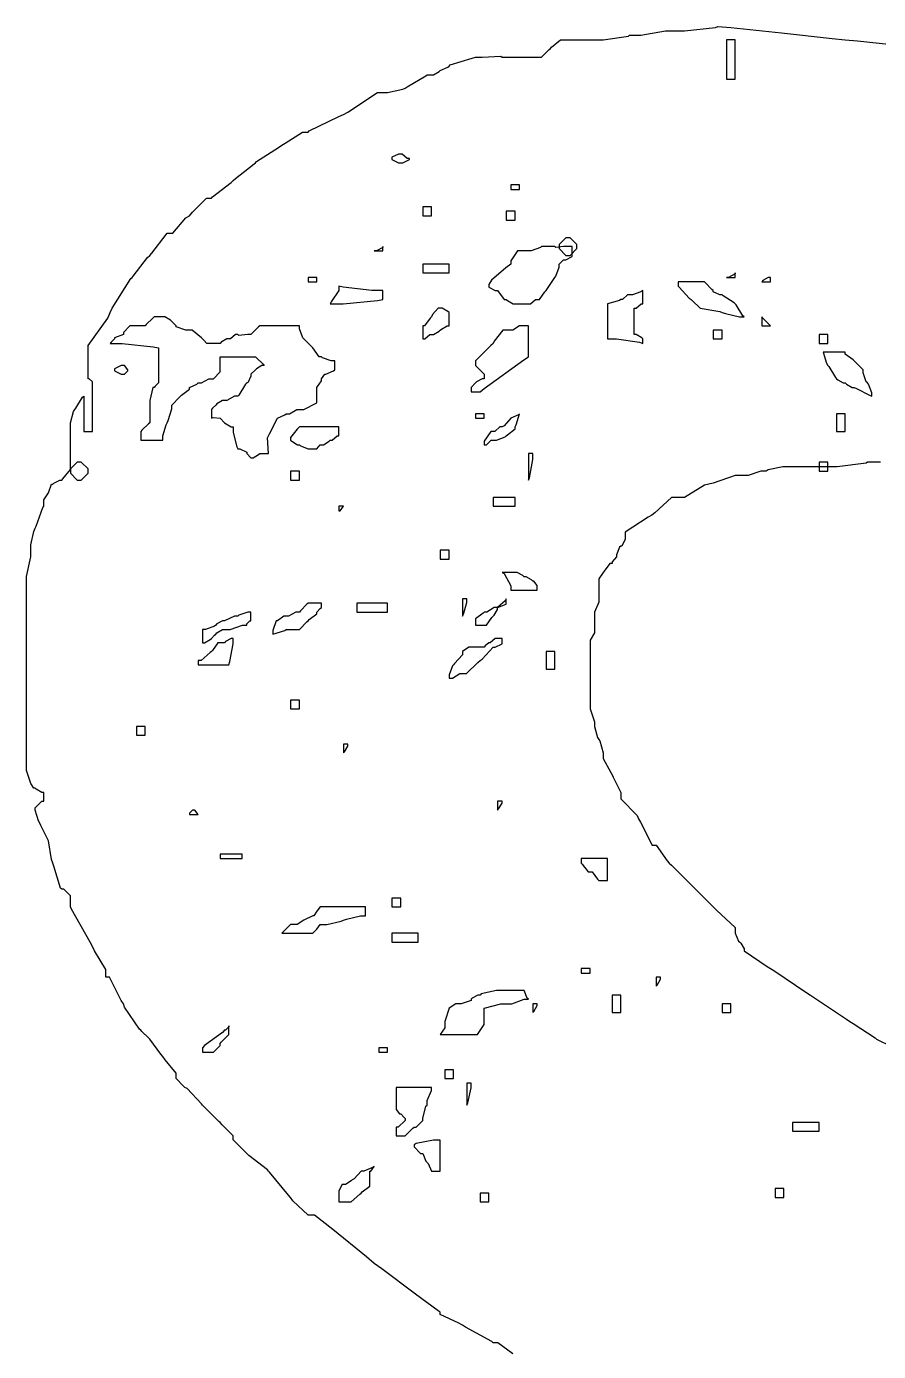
# Model space of a CAD drawing. Extents: x 59 to 294, y 65 to 304.
# Drawn here: x 150.04 to 156.86, y 291.08 to 301.69 of the extents above; entities that cross this region are included whole.
import ezdxf

# ---------------------------------------------------------------- set-up
doc = ezdxf.new("R2010")
doc.units = 0
doc.header["$MEASUREMENT"] = 0

msp = doc.modelspace()

# ---------------------------------------------------------------- linework, layer by layer
at = {"color": 7}
for points in [[(153.934, 291.06), (153.814, 291.148), (153.775, 291.148), (153.766, 291.157), (153.555, 291.272), (153.529, 291.288), (153.501, 291.306), (153.352, 291.373), (153.352, 291.394), (153.334, 291.404), (153.154, 291.536), (152.884, 291.739), (152.823, 291.783), (152.761, 291.837), (152.492, 292.056), (152.344, 292.17), (152.294, 292.17), (152.294, 292.17), (152.17, 292.286), (152.153, 292.312), (152.135, 292.33), (151.985, 292.515), (151.977, 292.523), (151.967, 292.533), (151.817, 292.647), (151.801, 292.665), (151.783, 292.683), (151.694, 292.775), (151.694, 292.806), (151.694, 292.806), (151.605, 292.895), (151.588, 292.912), (151.579, 292.921), (151.456, 293.044), (151.448, 293.052), (151.438, 293.062), (151.324, 293.186), (151.306, 293.194), (151.296, 293.204), (151.235, 293.265), (151.235, 293.265), (151.235, 293.309), (151.147, 293.415), (151.129, 293.441), (151.112, 293.459), (151.025, 293.581), (151.025, 293.581), (151.015, 293.591), (150.961, 293.643), (150.953, 293.652), (150.943, 293.661), (150.821, 293.838), (150.813, 293.864), (150.795, 293.891), (150.702, 294.076), (150.672, 294.076), (150.672, 294.138), (150.582, 294.288), (150.566, 294.323), (150.548, 294.358), (150.398, 294.623), (150.39, 294.64), (150.39, 294.64), (150.39, 294.694), (150.39, 294.71), (150.39, 294.728), (150.336, 294.782), (150.319, 294.782), (150.309, 294.791), (150.256, 294.966), (150.247, 294.992), (150.238, 295.02), (150.213, 295.169), (150.213, 295.169), (150.213, 295.169), (150.151, 295.293), (150.143, 295.311), (150.133, 295.329), (150.107, 295.415), (150.107, 295.415), (150.107, 295.433), (150.159, 295.487), (150.177, 295.487), (150.177, 295.487), (150.177, 295.522), (150.177, 295.522), (150.177, 295.522), (150.177, 295.549), (150.177, 295.558), (150.159, 295.558), (150.115, 295.584), (150.107, 295.592), (150.097, 295.592), (150.071, 295.628), (150.071, 295.628), (150.071, 295.628), (150.037, 295.734), (150.037, 295.768), (150.037, 295.804), (150.037, 295.884), (150.037, 295.91), (150.037, 296.043), (150.037, 296.34), (150.037, 296.44), (150.037, 296.581), (150.037, 296.898), (150.037, 297.003), (150.037, 297.003), (150.037, 297.163), (150.037, 297.215), (150.037, 297.287), (150.071, 297.445), (150.071, 297.498), (150.071, 297.542), (150.097, 297.648), (150.107, 297.674), (150.115, 297.692), (150.168, 297.842), (150.177, 297.851), (150.177, 297.851), (150.177, 297.877), (150.177, 297.885), (150.177, 297.903), (150.213, 297.957), (150.213, 297.957), (150.213, 297.957), (150.238, 298.027), (150.247, 298.027), (150.256, 298.037), (150.303, 298.061), (150.319, 298.061), (150.327, 298.071), (150.39, 298.144), (150.39, 298.167), (150.39, 298.195), (150.39, 298.254), (150.39, 298.274), (150.39, 298.336), (150.39, 298.475), (150.39, 298.52), (150.39, 298.52), (150.414, 298.61), (150.424, 298.626), (150.432, 298.636), (150.486, 298.724), (150.496, 298.733), (150.496, 298.662), (150.496, 298.504), (150.496, 298.45), (150.512, 298.45), (150.552, 298.45), (150.566, 298.45), (150.566, 298.548), (150.566, 298.767), (150.566, 298.839), (150.566, 298.848), (150.538, 298.873), (150.53, 298.873), (150.53, 298.9), (150.53, 298.96), (150.53, 298.979), (150.53, 298.997), (150.53, 299.049), (150.53, 299.049), (150.53, 299.138), (150.688, 299.358), (150.706, 299.402), (150.723, 299.438), (150.873, 299.677), (150.883, 299.685), (150.891, 299.694), (151.007, 299.845), (151.025, 299.861), (151.041, 299.879), (151.156, 300.029), (151.165, 300.038), (151.209, 300.038), (151.314, 300.162), (151.342, 300.178), (151.368, 300.206), (151.48, 300.32), (151.518, 300.32), (151.526, 300.33), (151.676, 300.444), (151.694, 300.46), (151.711, 300.478), (151.861, 300.594), (151.871, 300.603), (151.879, 300.612), (152.055, 300.726), (152.083, 300.743), (152.109, 300.761), (152.247, 300.849), (152.294, 300.849), (152.302, 300.859), (152.54, 300.973), (152.576, 300.99), (152.611, 301.008), (152.849, 301.166), (152.929, 301.166), (152.929, 301.166), (153.052, 301.194), (153.07, 301.202), (153.088, 301.212), (153.236, 301.3), (153.246, 301.308), (153.246, 301.308), (153.272, 301.308), (153.282, 301.308), (153.299, 301.308), (153.343, 301.334), (153.352, 301.342), (153.352, 301.342), (153.413, 301.37), (153.422, 301.378), (153.431, 301.388), (153.607, 301.44), (153.635, 301.449), (153.687, 301.449), (153.837, 301.458), (153.847, 301.449), (153.847, 301.449), (153.872, 301.449), (153.881, 301.449), (153.881, 301.449), (153.917, 301.449), (153.917, 301.449), (153.917, 301.449), (153.97, 301.449), (153.988, 301.449), (154.032, 301.449), (154.131, 301.449), (154.164, 301.449), (154.164, 301.449), (154.225, 301.511), (154.234, 301.519), (154.243, 301.529), (154.316, 301.589), (154.34, 301.589), (154.34, 301.589), (154.525, 301.589), (154.587, 301.589), (154.657, 301.589), (154.86, 301.617), (154.869, 301.625), (154.958, 301.625), (155.156, 301.661), (155.222, 301.661), (155.31, 301.661), (155.557, 301.687), (155.575, 301.695), (155.68, 301.687), (156.086, 301.643), (156.492, 301.599), (156.597, 301.589), (156.694, 301.581), (157.488, 301.494)], [(156.88, 298.203), (156.8, 298.203), (156.774, 298.203), (156.764, 298.195), (156.533, 298.167), (156.457, 298.167), (156.377, 298.167), (156.199, 298.167), (156.14, 298.167), (156.096, 298.167), (155.98, 298.143), (155.964, 298.133), (155.92, 298.133), (155.82, 298.097), (155.787, 298.097), (155.715, 298.097), (155.539, 298.037), (155.505, 298.027), (155.469, 298.019), (155.31, 297.921), (155.258, 297.921), (155.204, 297.921), (155.072, 297.798), (155.046, 297.78), (155.018, 297.762), (154.833, 297.644), (154.833, 297.604), (154.833, 297.586), (154.807, 297.532), (154.799, 297.532), (154.789, 297.524), (154.763, 297.462), (154.763, 297.462), (154.763, 297.445), (154.729, 297.405), (154.729, 297.392), (154.711, 297.392), (154.666, 297.331), (154.657, 297.321), (154.657, 297.321), (154.623, 297.269), (154.623, 297.251), (154.623, 297.251), (154.623, 297.225), (154.623, 297.215), (154.623, 297.215), (154.623, 297.137), (154.623, 297.109), (154.623, 297.083), (154.587, 297.003), (154.587, 297.003), (154.587, 296.987), (154.587, 296.933), (154.587, 296.933), (154.587, 296.916), (154.587, 296.863), (154.587, 296.863), (154.587, 296.836), (154.553, 296.777), (154.553, 296.756), (154.553, 296.712), (154.553, 296.613), (154.553, 296.58), (154.553, 296.536), (154.553, 296.437), (154.553, 296.404), (154.553, 296.359), (154.553, 296.26), (154.553, 296.227), (154.553, 296.227), (154.587, 296.122), (154.587, 296.087), (154.587, 296.087), (154.613, 295.999), (154.623, 295.981), (154.631, 295.972), (154.657, 295.874), (154.657, 295.874), (154.657, 295.83), (154.719, 295.716), (154.729, 295.698), (154.737, 295.681), (154.799, 295.558), (154.799, 295.558), (154.799, 295.505), (154.93, 295.373), (154.94, 295.345), (154.956, 295.319), (155.05, 295.135), (155.082, 295.135), (155.082, 295.135), (155.169, 295.01), (155.186, 294.992), (155.204, 294.976), (155.353, 294.826), (155.363, 294.816), (155.363, 294.816), (155.513, 294.667), (155.539, 294.64), (155.565, 294.614), (155.715, 294.476), (155.715, 294.429), (155.715, 294.429), (155.742, 294.367), (155.751, 294.357), (155.76, 294.349), (155.787, 294.303), (155.787, 294.287), (155.787, 294.287), (155.97, 294.164), (155.998, 294.146), (156.024, 294.13), (156.289, 293.952), (156.317, 293.934), (156.343, 293.918), (156.606, 293.741), (156.633, 293.723), (156.659, 293.706), (156.836, 293.591), (156.846, 293.581), (156.846, 293.581), (156.968, 293.521)]]:
    msp.add_lwpolyline(points, dxfattribs=at)
for points in [[(155.645, 301.272), (155.662, 301.272), (155.702, 301.272), (155.715, 301.272), (155.715, 301.352), (155.715, 301.53), (155.715, 301.589), (155.698, 301.589), (155.658, 301.589), (155.645, 301.589), (155.645, 301.511), (155.645, 301.333), (155.645, 301.272)], [(153.035, 300.673), (153.017, 300.673), (152.965, 300.647), (152.965, 300.637), (152.965, 300.629), (153.017, 300.603), (153.035, 300.603), (153.052, 300.603), (153.106, 300.629), (153.106, 300.637), (153.088, 300.637), (153.048, 300.673), (153.035, 300.673)], [(153.917, 300.39), (153.934, 300.39), (153.974, 300.39), (153.988, 300.39), (153.988, 300.39), (153.988, 300.426), (153.988, 300.426), (153.97, 300.426), (153.93, 300.426), (153.917, 300.426), (153.917, 300.426), (153.917, 300.39), (153.917, 300.39)], [(153.212, 300.178), (153.228, 300.178), (153.268, 300.178), (153.282, 300.178), (153.282, 300.196), (153.282, 300.237), (153.282, 300.25), (153.264, 300.25), (153.224, 300.25), (153.212, 300.25), (153.212, 300.25), (153.212, 300.196), (153.212, 300.178)], [(153.881, 300.144), (153.898, 300.144), (153.938, 300.144), (153.952, 300.144), (153.952, 300.162), (153.952, 300.202), (153.952, 300.214), (153.934, 300.214), (153.894, 300.214), (153.881, 300.214), (153.881, 300.197), (153.881, 300.157), (153.881, 300.144)], [(154.376, 300.002), (154.358, 300.002), (154.304, 299.949), (154.304, 299.931), (154.304, 299.915), (154.358, 299.861), (154.376, 299.861), (154.392, 299.861), (154.446, 299.915), (154.446, 299.931), (154.446, 299.949), (154.392, 300.002), (154.376, 300.002)], [(152.823, 299.897), (152.84, 299.897), (152.879, 299.897), (152.893, 299.897), (152.893, 299.897), (152.893, 299.923), (152.893, 299.931), (152.893, 299.923), (152.84, 299.897), (152.823, 299.897)], [(153.741, 299.615), (153.741, 299.606), (153.793, 299.579), (153.811, 299.579), (153.811, 299.579), (153.863, 299.508), (153.881, 299.508), (153.89, 299.5), (153.935, 299.472), (153.952, 299.472), (153.952, 299.472), (153.978, 299.472), (153.988, 299.472), (154.004, 299.472), (154.044, 299.472), (154.058, 299.472), (154.074, 299.472), (154.114, 299.508), (154.128, 299.508), (154.146, 299.508), (154.19, 299.57), (154.2, 299.579), (154.2, 299.579), (154.26, 299.668), (154.27, 299.685), (154.278, 299.694), (154.304, 299.767), (154.304, 299.791), (154.304, 299.791), (154.331, 299.817), (154.34, 299.825), (154.357, 299.825), (154.41, 299.853), (154.41, 299.861), (154.41, 299.879), (154.41, 299.919), (154.41, 299.931), (154.392, 299.931), (154.34, 299.931), (154.34, 299.931), (154.34, 299.931), (154.278, 299.923), (154.27, 299.931), (154.27, 299.931), (154.243, 299.931), (154.234, 299.931), (154.216, 299.931), (154.176, 299.931), (154.164, 299.931), (154.154, 299.923), (154.081, 299.897), (154.058, 299.897), (154.04, 299.897), (153.988, 299.897), (153.988, 299.897), (153.97, 299.897), (153.917, 299.818), (153.917, 299.791), (153.877, 299.761), (153.763, 299.663), (153.741, 299.627), (153.741, 299.615)], [(153.212, 299.721), (153.264, 299.721), (153.382, 299.721), (153.422, 299.721), (153.422, 299.738), (153.422, 299.779), (153.422, 299.791), (153.369, 299.791), (153.25, 299.791), (153.212, 299.791), (153.212, 299.774), (153.212, 299.734), (153.212, 299.721)], [(152.294, 299.649), (152.31, 299.649), (152.35, 299.649), (152.364, 299.649), (152.364, 299.649), (152.364, 299.685), (152.364, 299.685), (152.346, 299.685), (152.306, 299.685), (152.294, 299.685), (152.294, 299.685), (152.294, 299.659), (152.294, 299.649)], [(155.258, 299.615), (155.258, 299.615), (155.258, 299.615), (155.258, 299.615), (155.266, 299.606), (155.345, 299.518), (155.363, 299.508), (155.371, 299.5), (155.435, 299.438), (155.435, 299.438), (155.435, 299.438), (155.593, 299.412), (155.611, 299.402), (155.637, 299.394), (155.749, 299.368), (155.787, 299.368), (155.777, 299.377), (155.724, 299.464), (155.715, 299.472), (155.706, 299.482), (155.619, 299.536), (155.611, 299.544), (155.593, 299.544), (155.539, 299.57), (155.539, 299.579), (155.529, 299.588), (155.477, 299.641), (155.469, 299.649), (155.415, 299.649), (155.297, 299.649), (155.258, 299.649), (155.258, 299.649), (155.258, 299.615), (155.258, 299.615)], [(155.645, 299.685), (155.662, 299.685), (155.702, 299.685), (155.715, 299.685), (155.715, 299.685), (155.715, 299.712), (155.715, 299.721), (155.715, 299.712), (155.662, 299.685), (155.645, 299.685)], [(155.928, 299.649), (155.944, 299.649), (155.984, 299.649), (155.998, 299.649), (155.998, 299.649), (155.998, 299.677), (155.998, 299.685), (155.98, 299.685), (155.936, 299.659), (155.928, 299.649), (155.928, 299.649), (155.928, 299.649), (155.928, 299.649)], [(152.47, 299.472), (152.575, 299.472), (152.849, 299.5), (152.893, 299.508), (152.893, 299.526), (152.893, 299.566), (152.893, 299.579), (152.805, 299.579), (152.575, 299.606), (152.54, 299.615), (152.54, 299.58), (152.479, 299.49), (152.47, 299.472)], [(154.869, 299.544), (154.851, 299.544), (154.812, 299.508), (154.799, 299.508), (154.789, 299.5), (154.693, 299.472), (154.693, 299.472), (154.693, 299.472), (154.693, 299.368), (154.693, 299.332), (154.693, 299.297), (154.693, 299.219), (154.693, 299.192), (154.763, 299.192), (154.948, 299.165), (154.976, 299.156), (154.976, 299.156), (154.976, 299.192), (154.976, 299.192), (154.966, 299.201), (154.921, 299.226), (154.905, 299.226), (154.905, 299.253), (154.905, 299.313), (154.905, 299.332), (154.905, 299.359), (154.905, 299.419), (154.905, 299.438), (154.922, 299.438), (154.962, 299.472), (154.976, 299.472), (154.976, 299.5), (154.976, 299.559), (154.976, 299.579), (154.958, 299.57), (154.892, 299.544), (154.869, 299.544)], [(153.352, 299.438), (153.334, 299.438), (153.29, 299.386), (153.282, 299.368), (153.272, 299.359), (153.227, 299.296), (153.212, 299.296), (153.212, 299.27), (153.212, 299.212), (153.212, 299.192), (153.228, 299.192), (153.268, 299.226), (153.282, 299.226), (153.299, 299.226), (153.343, 299.253), (153.352, 299.262), (153.361, 299.271), (153.406, 299.296), (153.422, 299.296), (153.422, 299.324), (153.422, 299.383), (153.422, 299.402), (153.413, 299.412), (153.367, 299.438), (153.352, 299.438)], [(151.588, 298.556), (151.624, 298.52), (151.624, 298.52), (151.676, 298.486), (151.694, 298.486), (151.694, 298.442), (151.721, 298.327), (151.73, 298.31), (151.747, 298.31), (151.801, 298.283), (151.801, 298.274), (151.835, 298.238), (151.853, 298.238), (151.897, 298.265), (151.907, 298.274), (151.941, 298.274), (151.977, 298.274), (151.977, 298.274), (151.967, 298.398), (151.977, 298.414), (151.985, 298.432), (152.047, 298.556), (152.047, 298.556), (152.047, 298.556), (152.108, 298.582), (152.117, 298.59), (152.144, 298.59), (152.203, 298.626), (152.224, 298.626), (152.258, 298.626), (152.364, 298.68), (152.364, 298.697), (152.364, 298.733), (152.364, 298.733), (152.364, 298.786), (152.364, 298.803), (152.364, 298.803), (152.4, 298.856), (152.4, 298.873), (152.4, 298.873), (152.426, 298.909), (152.436, 298.909), (152.436, 298.909), (152.496, 298.935), (152.506, 298.943), (152.506, 298.943), (152.506, 298.979), (152.506, 298.979), (152.506, 298.979), (152.506, 299.007), (152.506, 299.015), (152.479, 299.015), (152.408, 299.041), (152.4, 299.049), (152.382, 299.049), (152.33, 299.12), (152.33, 299.12), (152.33, 299.12), (152.268, 299.183), (152.26, 299.192), (152.25, 299.201), (152.224, 299.273), (152.224, 299.296), (152.18, 299.296), (152.08, 299.296), (152.047, 299.296), (152.011, 299.296), (151.933, 299.296), (151.907, 299.296), (151.897, 299.288), (151.843, 299.236), (151.835, 299.226), (151.809, 299.226), (151.739, 299.218), (151.73, 299.226), (151.712, 299.226), (151.671, 299.192), (151.658, 299.192), (151.641, 299.192), (151.597, 299.165), (151.588, 299.156), (151.588, 299.156), (151.562, 299.156), (151.554, 299.156), (151.536, 299.156), (151.495, 299.156), (151.482, 299.156), (151.482, 299.156), (151.456, 299.183), (151.448, 299.192), (151.438, 299.201), (151.365, 299.262), (151.342, 299.262), (151.314, 299.262), (151.235, 299.288), (151.235, 299.296), (151.235, 299.296), (151.209, 299.324), (151.201, 299.332), (151.191, 299.341), (151.144, 299.368), (151.129, 299.368), (151.112, 299.368), (151.071, 299.368), (151.059, 299.368), (151.05, 299.359), (150.997, 299.306), (150.989, 299.296), (150.961, 299.296), (150.902, 299.296), (150.883, 299.296), (150.865, 299.296), (150.813, 299.244), (150.813, 299.226), (150.813, 299.226), (150.742, 299.201), (150.742, 299.192), (150.742, 299.192), (150.715, 299.165), (150.706, 299.156), (150.803, 299.156), (151.051, 299.129), (151.095, 299.12), (151.095, 299.093), (151.095, 299.036), (151.095, 299.015), (151.095, 298.989), (151.095, 298.929), (151.095, 298.909), (151.095, 298.873), (151.095, 298.873), (151.095, 298.848), (151.095, 298.839), (151.095, 298.839), (151.068, 298.812), (151.059, 298.803), (151.05, 298.803), (151.025, 298.698), (151.025, 298.662), (151.025, 298.628), (151.025, 298.52), (151.025, 298.52), (151.015, 298.512), (150.961, 298.46), (150.953, 298.45), (150.953, 298.433), (150.953, 298.394), (150.953, 298.38), (150.997, 298.38), (151.096, 298.38), (151.129, 298.38), (151.129, 298.415), (151.156, 298.504), (151.165, 298.52), (151.173, 298.538), (151.201, 298.632), (151.201, 298.662), (151.201, 298.662), (151.262, 298.724), (151.271, 298.733), (151.28, 298.742), (151.342, 298.788), (151.342, 298.803), (151.342, 298.803), (151.402, 298.83), (151.412, 298.839), (151.438, 298.839), (151.497, 298.873), (151.518, 298.873), (151.535, 298.873), (151.588, 298.927), (151.588, 298.943), (151.588, 298.971), (151.588, 299.03), (151.588, 299.049), (151.658, 299.049), (151.817, 299.049), (151.871, 299.049), (151.879, 299.041), (151.932, 298.989), (151.941, 298.979), (151.923, 298.979), (151.879, 298.953), (151.871, 298.943), (151.835, 298.909), (151.835, 298.892), (151.809, 298.839), (151.801, 298.839), (151.791, 298.83), (151.739, 298.742), (151.73, 298.733), (151.703, 298.733), (151.643, 298.697), (151.624, 298.697), (151.606, 298.697), (151.562, 298.672), (151.554, 298.662), (151.554, 298.662), (151.526, 298.636), (151.518, 298.626), (151.518, 298.61), (151.518, 298.57), (151.518, 298.556), (151.532, 298.563), (151.588, 298.556), (151.588, 298.556)], [(155.928, 299.296), (155.944, 299.296), (155.984, 299.296), (155.998, 299.296), (155.988, 299.306), (155.936, 299.359), (155.928, 299.368), (155.928, 299.35), (155.928, 299.31), (155.928, 299.296)], [(153.705, 298.873), (153.687, 298.873), (153.643, 298.848), (153.635, 298.839), (153.599, 298.803), (153.599, 298.803), (153.599, 298.777), (153.599, 298.767), (153.617, 298.767), (153.657, 298.767), (153.671, 298.767), (153.705, 298.795), (154.022, 299.023), (154.058, 299.049), (154.058, 299.111), (154.058, 299.251), (154.058, 299.296), (154.04, 299.296), (153.988, 299.296), (153.988, 299.296), (153.988, 299.296), (153.934, 299.262), (153.917, 299.262), (153.917, 299.262), (153.89, 299.262), (153.881, 299.262), (153.854, 299.262), (153.784, 299.174), (153.775, 299.156), (153.757, 299.139), (153.643, 299.025), (153.635, 299.015), (153.635, 299.015), (153.635, 298.989), (153.635, 298.979), (153.643, 298.971), (153.695, 298.918), (153.705, 298.909), (153.705, 298.909), (153.705, 298.883), (153.705, 298.873), (153.705, 298.873), (153.705, 298.873), (153.705, 298.873)], [(155.539, 299.192), (155.557, 299.192), (155.597, 299.192), (155.611, 299.192), (155.611, 299.209), (155.611, 299.249), (155.611, 299.262), (155.593, 299.262), (155.552, 299.262), (155.539, 299.262), (155.539, 299.262), (155.539, 299.209), (155.539, 299.192)], [(156.387, 299.156), (156.403, 299.156), (156.443, 299.156), (156.457, 299.156), (156.457, 299.174), (156.457, 299.213), (156.457, 299.226), (156.439, 299.226), (156.399, 299.226), (156.387, 299.226), (156.387, 299.209), (156.387, 299.156), (156.387, 299.156)], [(156.421, 299.085), (156.421, 299.085), (156.447, 298.997), (156.457, 298.979), (156.465, 298.971), (156.518, 298.883), (156.527, 298.873), (156.536, 298.865), (156.581, 298.839), (156.597, 298.839), (156.606, 298.83), (156.653, 298.803), (156.669, 298.803), (156.686, 298.795), (156.792, 298.742), (156.81, 298.733), (156.81, 298.76), (156.782, 298.83), (156.774, 298.839), (156.764, 298.848), (156.74, 298.92), (156.74, 298.943), (156.74, 298.943), (156.677, 299.007), (156.669, 299.015), (156.659, 299.025), (156.597, 299.07), (156.597, 299.085), (156.553, 299.085), (156.454, 299.085), (156.421, 299.085)], [(150.813, 298.979), (150.795, 298.979), (150.742, 298.953), (150.742, 298.943), (150.742, 298.935), (150.795, 298.909), (150.813, 298.909), (150.821, 298.909), (150.848, 298.935), (150.848, 298.943), (150.848, 298.943), (150.821, 298.979), (150.813, 298.979)], [(153.635, 298.556), (153.651, 298.556), (153.691, 298.556), (153.705, 298.556), (153.705, 298.556), (153.705, 298.59), (153.705, 298.59), (153.687, 298.59), (153.647, 298.59), (153.635, 298.59), (153.635, 298.59), (153.635, 298.566), (153.635, 298.556)], [(153.988, 298.59), (153.978, 298.582), (153.917, 298.556), (153.917, 298.556), (153.917, 298.556), (153.863, 298.496), (153.847, 298.486), (153.829, 298.486), (153.788, 298.45), (153.775, 298.45), (153.757, 298.45), (153.705, 298.371), (153.705, 298.344), (153.722, 298.344), (153.761, 298.38), (153.775, 298.38), (153.802, 298.38), (153.872, 298.406), (153.881, 298.414), (153.89, 298.424), (153.952, 298.471), (153.952, 298.486), (153.96, 298.504), (153.988, 298.59), (153.988, 298.59)], [(156.527, 298.45), (156.544, 298.45), (156.584, 298.45), (156.597, 298.45), (156.597, 298.486), (156.597, 298.564), (156.597, 298.59), (156.58, 298.59), (156.539, 298.59), (156.527, 298.59), (156.527, 298.59), (156.527, 298.486), (156.527, 298.45)], [(152.153, 298.38), (152.162, 298.371), (152.207, 298.344), (152.224, 298.344), (152.232, 298.336), (152.294, 298.31), (152.294, 298.31), (152.31, 298.31), (152.35, 298.31), (152.364, 298.31), (152.364, 298.31), (152.39, 298.344), (152.4, 298.344), (152.417, 298.344), (152.461, 298.371), (152.47, 298.38), (152.487, 298.38), (152.527, 298.414), (152.54, 298.414), (152.54, 298.432), (152.54, 298.473), (152.54, 298.486), (152.461, 298.486), (152.283, 298.486), (152.224, 298.486), (152.206, 298.468), (152.153, 298.402), (152.153, 298.38)], [(154.058, 298.061), (154.058, 298.061), (154.058, 298.061), (154.058, 298.061), (154.066, 298.079), (154.094, 298.225), (154.094, 298.274), (154.094, 298.274), (154.066, 298.274), (154.058, 298.274), (154.058, 298.221), (154.058, 298.101), (154.058, 298.061)], [(150.46, 298.203), (150.442, 298.203), (150.39, 298.151), (150.39, 298.133), (150.39, 298.115), (150.442, 298.061), (150.46, 298.061), (150.476, 298.061), (150.53, 298.115), (150.53, 298.133), (150.53, 298.151), (150.476, 298.203), (150.46, 298.203)], [(152.153, 298.061), (152.17, 298.061), (152.21, 298.061), (152.224, 298.061), (152.224, 298.079), (152.224, 298.12), (152.224, 298.133), (152.206, 298.133), (152.166, 298.133), (152.153, 298.133), (152.153, 298.115), (152.153, 298.075), (152.153, 298.061)], [(156.387, 298.133), (156.403, 298.133), (156.443, 298.133), (156.457, 298.133), (156.457, 298.151), (156.457, 298.191), (156.457, 298.203), (156.439, 298.203), (156.399, 298.203), (156.387, 298.203), (156.387, 298.187), (156.387, 298.147), (156.387, 298.133)], [(153.775, 297.851), (153.819, 297.851), (153.919, 297.851), (153.952, 297.851), (153.952, 297.869), (153.952, 297.908), (153.952, 297.921), (153.907, 297.921), (153.808, 297.921), (153.775, 297.921), (153.775, 297.904), (153.775, 297.864), (153.775, 297.851)], [(152.54, 297.815), (152.54, 297.815), (152.54, 297.815), (152.54, 297.815), (152.549, 297.815), (152.576, 297.851), (152.576, 297.851), (152.576, 297.851), (152.549, 297.851), (152.54, 297.851), (152.54, 297.815)], [(153.352, 297.428), (153.369, 297.428), (153.409, 297.428), (153.422, 297.428), (153.422, 297.445), (153.422, 297.486), (153.422, 297.498), (153.405, 297.498), (153.364, 297.498), (153.352, 297.498), (153.352, 297.481), (153.352, 297.441), (153.352, 297.428)], [(153.917, 297.179), (153.97, 297.179), (154.088, 297.179), (154.128, 297.179), (154.128, 297.179), (154.128, 297.207), (154.128, 297.215), (154.128, 297.215), (154.102, 297.251), (154.094, 297.251), (154.084, 297.261), (154.039, 297.285), (154.023, 297.285), (154.014, 297.295), (153.967, 297.321), (153.952, 297.321), (153.934, 297.321), (153.894, 297.321), (153.881, 297.321), (153.881, 297.321), (153.855, 297.321), (153.847, 297.321), (153.863, 297.313), (153.917, 297.214), (153.917, 297.179)], [(152.294, 297.075), (152.284, 297.066), (152.232, 297.013), (152.224, 297.003), (152.196, 297.003), (152.137, 296.969), (152.117, 296.969), (152.099, 296.969), (152.047, 296.933), (152.047, 296.933), (152.038, 296.933), (152.011, 296.854), (152.011, 296.827), (152.011, 296.827), (152.108, 296.854), (152.117, 296.863), (152.134, 296.863), (152.188, 296.863), (152.188, 296.863), (152.224, 296.863), (152.224, 296.863), (152.284, 296.925), (152.294, 296.933), (152.302, 296.943), (152.364, 296.988), (152.364, 297.003), (152.364, 297.003), (152.39, 297.031), (152.4, 297.039), (152.4, 297.039), (152.4, 297.075), (152.4, 297.075), (152.372, 297.075), (152.313, 297.075), (152.294, 297.075)], [(152.683, 297.003), (152.743, 297.003), (152.882, 297.003), (152.929, 297.003), (152.929, 297.021), (152.929, 297.062), (152.929, 297.075), (152.867, 297.075), (152.728, 297.075), (152.683, 297.075), (152.683, 297.057), (152.683, 297.017), (152.683, 297.003)], [(153.529, 296.969), (153.537, 296.987), (153.565, 297.079), (153.565, 297.109), (153.565, 297.109), (153.537, 297.109), (153.529, 297.109), (153.529, 297.109), (153.529, 297.004), (153.529, 296.969)], [(153.811, 297.039), (153.784, 297.039), (153.724, 297.003), (153.705, 297.003), (153.695, 296.995), (153.635, 296.949), (153.635, 296.933), (153.635, 296.933), (153.635, 296.898), (153.635, 296.898), (153.651, 296.898), (153.691, 296.898), (153.705, 296.898), (153.722, 296.898), (153.766, 296.96), (153.775, 296.969), (153.784, 296.978), (153.811, 297.024), (153.811, 297.039), (153.811, 297.039), (153.881, 297.066), (153.881, 297.075), (153.881, 297.075), (153.881, 297.109), (153.881, 297.109), (153.872, 297.093), (153.811, 297.039), (153.811, 297.039)], [(151.835, 297.003), (151.809, 297.003), (151.739, 296.978), (151.73, 296.969), (151.703, 296.969), (151.624, 296.933), (151.624, 296.933), (151.606, 296.933), (151.562, 296.908), (151.554, 296.898), (151.544, 296.89), (151.471, 296.863), (151.448, 296.863), (151.448, 296.836), (151.448, 296.777), (151.448, 296.756), (151.464, 296.756), (151.509, 296.784), (151.518, 296.792), (151.518, 296.792), (151.544, 296.818), (151.554, 296.827), (151.562, 296.836), (151.608, 296.863), (151.624, 296.863), (151.668, 296.863), (151.767, 296.898), (151.801, 296.898), (151.801, 296.908), (151.825, 296.933), (151.835, 296.933), (151.835, 296.933), (151.835, 297.003), (151.835, 297.003)], [(151.694, 296.792), (151.676, 296.792), (151.632, 296.766), (151.624, 296.756), (151.624, 296.756), (151.597, 296.756), (151.588, 296.756), (151.57, 296.756), (151.526, 296.696), (151.518, 296.686), (151.509, 296.678), (151.436, 296.616), (151.412, 296.616), (151.412, 296.616), (151.412, 296.59), (151.412, 296.58), (151.473, 296.58), (151.612, 296.58), (151.658, 296.58), (151.667, 296.607), (151.694, 296.747), (151.694, 296.792)], [(153.811, 296.792), (153.793, 296.792), (153.753, 296.756), (153.741, 296.756), (153.741, 296.756), (153.713, 296.732), (153.705, 296.722), (153.677, 296.722), (153.618, 296.722), (153.599, 296.722), (153.581, 296.722), (153.529, 296.686), (153.529, 296.686), (153.529, 296.66), (153.466, 296.59), (153.458, 296.58), (153.449, 296.572), (153.422, 296.499), (153.422, 296.474), (153.449, 296.474), (153.508, 296.51), (153.529, 296.51), (153.563, 296.51), (153.653, 296.599), (153.671, 296.616), (153.687, 296.625), (153.775, 296.722), (153.775, 296.722), (153.793, 296.722), (153.847, 296.748), (153.847, 296.756), (153.847, 296.756), (153.847, 296.792), (153.847, 296.792), (153.811, 296.792)], [(154.2, 296.546), (154.216, 296.546), (154.256, 296.546), (154.27, 296.546), (154.27, 296.581), (154.27, 296.66), (154.27, 296.686), (154.252, 296.686), (154.212, 296.686), (154.2, 296.686), (154.2, 296.652), (154.2, 296.573), (154.2, 296.546)], [(152.153, 296.227), (152.17, 296.227), (152.21, 296.227), (152.224, 296.227), (152.224, 296.245), (152.224, 296.285), (152.224, 296.297), (152.206, 296.297), (152.166, 296.297), (152.153, 296.297), (152.153, 296.281), (152.153, 296.241), (152.153, 296.227)], [(150.919, 296.017), (150.935, 296.017), (150.975, 296.017), (150.989, 296.017), (150.989, 296.034), (150.989, 296.074), (150.989, 296.087), (150.971, 296.087), (150.931, 296.087), (150.919, 296.087), (150.919, 296.087), (150.919, 296.034), (150.919, 296.017)], [(152.576, 295.874), (152.585, 295.884), (152.612, 295.929), (152.612, 295.945), (152.612, 295.945), (152.585, 295.945), (152.576, 295.945), (152.576, 295.928), (152.576, 295.888), (152.576, 295.874)], [(153.811, 295.415), (153.819, 295.425), (153.847, 295.472), (153.847, 295.487), (153.847, 295.487), (153.819, 295.487), (153.811, 295.487), (153.811, 295.469), (153.811, 295.43), (153.811, 295.415)], [(151.412, 295.381), (151.412, 295.381), (151.386, 295.415), (151.378, 295.415), (151.368, 295.415), (151.342, 295.391), (151.342, 295.381), (151.342, 295.381), (151.412, 295.381), (151.412, 295.381)], [(151.588, 295.028), (151.632, 295.028), (151.731, 295.028), (151.765, 295.028), (151.765, 295.028), (151.765, 295.063), (151.765, 295.063), (151.721, 295.063), (151.621, 295.063), (151.588, 295.063), (151.588, 295.028)], [(154.481, 294.992), (154.489, 294.984), (154.536, 294.922), (154.553, 294.922), (154.569, 294.922), (154.613, 294.862), (154.623, 294.852), (154.639, 294.852), (154.679, 294.852), (154.693, 294.852), (154.693, 294.896), (154.693, 294.995), (154.693, 295.028), (154.639, 295.028), (154.519, 295.028), (154.481, 295.028), (154.481, 294.992)], [(152.4, 294.64), (152.39, 294.64), (152.364, 294.605), (152.364, 294.605), (152.364, 294.605), (152.338, 294.569), (152.33, 294.569), (152.26, 294.533), (152.26, 294.533), (152.206, 294.499), (152.188, 294.499), (152.188, 294.499), (152.162, 294.499), (152.153, 294.499), (152.144, 294.491), (152.091, 294.439), (152.083, 294.429), (152.144, 294.429), (152.283, 294.429), (152.33, 294.429), (152.33, 294.429), (152.354, 294.455), (152.364, 294.463), (152.364, 294.463), (152.39, 294.499), (152.4, 294.499), (152.444, 294.499), (152.558, 294.525), (152.576, 294.533), (152.602, 294.543), (152.714, 294.569), (152.753, 294.569), (152.753, 294.587), (152.753, 294.627), (152.753, 294.64), (152.665, 294.64), (152.466, 294.64), (152.4, 294.64)], [(152.965, 294.64), (152.981, 294.64), (153.022, 294.64), (153.035, 294.64), (153.035, 294.658), (153.035, 294.697), (153.035, 294.71), (153.017, 294.71), (152.977, 294.71), (152.965, 294.71), (152.965, 294.71), (152.965, 294.658), (152.965, 294.64)], [(152.965, 294.357), (153.017, 294.357), (153.136, 294.357), (153.176, 294.357), (153.176, 294.375), (153.176, 294.416), (153.176, 294.429), (153.122, 294.429), (153.004, 294.429), (152.965, 294.429), (152.965, 294.411), (152.965, 294.357), (152.965, 294.357)], [(154.481, 294.11), (154.499, 294.11), (154.539, 294.11), (154.553, 294.11), (154.553, 294.146), (154.535, 294.146), (154.493, 294.146), (154.481, 294.146), (154.481, 294.146), (154.481, 294.12), (154.481, 294.11)], [(155.082, 294.004), (155.09, 294.014), (155.116, 294.061), (155.116, 294.076), (155.116, 294.076), (155.09, 294.076), (155.082, 294.076), (155.082, 294.058), (155.082, 294.018), (155.082, 294.004)], [(154.023, 293.97), (153.979, 293.97), (153.88, 293.97), (153.847, 293.97), (153.803, 293.97), (153.679, 293.944), (153.671, 293.934), (153.653, 293.934), (153.607, 293.909), (153.599, 293.9), (153.599, 293.891), (153.52, 293.864), (153.494, 293.864), (153.476, 293.864), (153.422, 293.828), (153.422, 293.828), (153.422, 293.828), (153.388, 293.723), (153.388, 293.688), (153.388, 293.671), (153.352, 293.617), (153.352, 293.617), (153.352, 293.617), (153.458, 293.617), (153.494, 293.617), (153.529, 293.617), (153.607, 293.617), (153.635, 293.617), (153.651, 293.617), (153.705, 293.697), (153.705, 293.723), (153.705, 293.75), (153.705, 293.809), (153.705, 293.828), (153.705, 293.828), (153.837, 293.864), (153.881, 293.864), (153.925, 293.864), (154.025, 293.9), (154.058, 293.9), (154.048, 293.909), (154.023, 293.97), (154.023, 293.97)], [(154.729, 293.794), (154.745, 293.794), (154.785, 293.794), (154.799, 293.794), (154.799, 293.829), (154.799, 293.908), (154.799, 293.934), (154.781, 293.934), (154.741, 293.934), (154.729, 293.934), (154.729, 293.934), (154.729, 293.829), (154.729, 293.794)], [(154.094, 293.794), (154.094, 293.794), (154.094, 293.794), (154.094, 293.794), (154.102, 293.803), (154.128, 293.849), (154.128, 293.864), (154.128, 293.864), (154.102, 293.864), (154.094, 293.864), (154.094, 293.847), (154.094, 293.807), (154.094, 293.794)], [(155.611, 293.794), (155.627, 293.794), (155.667, 293.794), (155.681, 293.794), (155.681, 293.812), (155.681, 293.852), (155.681, 293.864), (155.663, 293.864), (155.623, 293.864), (155.611, 293.864), (155.611, 293.847), (155.611, 293.807), (155.611, 293.794)], [(151.624, 293.652), (151.606, 293.635), (151.464, 293.529), (151.448, 293.511), (151.448, 293.511), (151.448, 293.475), (151.448, 293.475), (151.464, 293.475), (151.504, 293.475), (151.518, 293.475), (151.535, 293.475), (151.588, 293.529), (151.588, 293.547), (151.597, 293.557), (151.649, 293.609), (151.658, 293.617), (151.658, 293.635), (151.658, 293.675), (151.658, 293.688), (151.658, 293.679), (151.632, 293.652), (151.624, 293.652)], [(152.859, 293.475), (152.876, 293.475), (152.915, 293.475), (152.929, 293.475), (152.929, 293.511), (152.911, 293.511), (152.871, 293.511), (152.859, 293.511), (152.859, 293.475)], [(153.388, 293.265), (153.405, 293.265), (153.445, 293.265), (153.458, 293.265), (153.458, 293.283), (153.458, 293.322), (153.458, 293.335), (153.44, 293.335), (153.4, 293.335), (153.388, 293.335), (153.388, 293.318), (153.388, 293.265), (153.388, 293.265)], [(153.07, 292.946), (153.07, 292.93), (153.016, 292.876), (152.999, 292.876), (152.999, 292.859), (152.999, 292.819), (152.999, 292.806), (153.016, 292.806), (153.056, 292.806), (153.07, 292.806), (153.078, 292.815), (153.132, 292.868), (153.142, 292.876), (153.158, 292.876), (153.212, 292.93), (153.212, 292.946), (153.212, 292.946), (153.236, 293.044), (153.246, 293.052), (153.246, 293.088), (153.282, 293.168), (153.282, 293.194), (153.21, 293.194), (153.052, 293.194), (152.999, 293.194), (152.999, 293.15), (152.999, 293.051), (152.999, 293.018), (152.999, 293.018), (153.025, 292.982), (153.035, 292.982), (153.035, 292.982), (153.06, 292.956), (153.07, 292.946)], [(153.565, 293.052), (153.573, 293.07), (153.599, 293.19), (153.599, 293.229), (153.599, 293.229), (153.573, 293.229), (153.565, 293.229), (153.565, 293.184), (153.565, 293.085), (153.565, 293.052)], [(156.174, 292.842), (156.227, 292.842), (156.347, 292.842), (156.387, 292.842), (156.387, 292.859), (156.387, 292.899), (156.387, 292.912), (156.333, 292.912), (156.213, 292.912), (156.174, 292.912), (156.174, 292.895), (156.174, 292.855), (156.174, 292.842)], [(153.142, 292.735), (153.142, 292.719), (153.194, 292.665), (153.212, 292.665), (153.212, 292.665), (153.236, 292.603), (153.246, 292.593), (153.254, 292.585), (153.282, 292.523), (153.282, 292.523), (153.299, 292.523), (153.338, 292.523), (153.352, 292.523), (153.352, 292.585), (153.352, 292.724), (153.352, 292.77), (153.299, 292.77), (153.158, 292.745), (153.142, 292.735)], [(152.823, 292.559), (152.823, 292.559), (152.823, 292.559), (152.823, 292.559), (152.805, 292.55), (152.739, 292.523), (152.717, 292.523), (152.717, 292.523), (152.663, 292.462), (152.647, 292.453), (152.637, 292.445), (152.592, 292.417), (152.576, 292.417), (152.567, 292.417), (152.54, 292.365), (152.54, 292.347), (152.54, 292.33), (152.54, 292.276), (152.54, 292.276), (152.558, 292.276), (152.599, 292.276), (152.612, 292.276), (152.638, 292.276), (152.707, 292.338), (152.717, 292.347), (152.725, 292.356), (152.789, 292.402), (152.789, 292.417), (152.789, 292.417), (152.789, 292.497), (152.789, 292.523), (152.797, 292.523), (152.823, 292.559), (152.823, 292.559)], [(153.671, 292.276), (153.687, 292.276), (153.727, 292.276), (153.741, 292.276), (153.741, 292.294), (153.741, 292.334), (153.741, 292.347), (153.723, 292.347), (153.683, 292.347), (153.671, 292.347), (153.671, 292.33), (153.671, 292.29), (153.671, 292.276)], [(156.034, 292.312), (156.051, 292.312), (156.09, 292.312), (156.104, 292.312), (156.104, 292.33), (156.104, 292.37), (156.104, 292.383), (156.086, 292.383), (156.046, 292.383), (156.034, 292.383), (156.034, 292.366), (156.034, 292.326), (156.034, 292.312)]]:
    msp.add_lwpolyline(points, close=True, dxfattribs=at)

doc.saveas('drawing.dxf')
